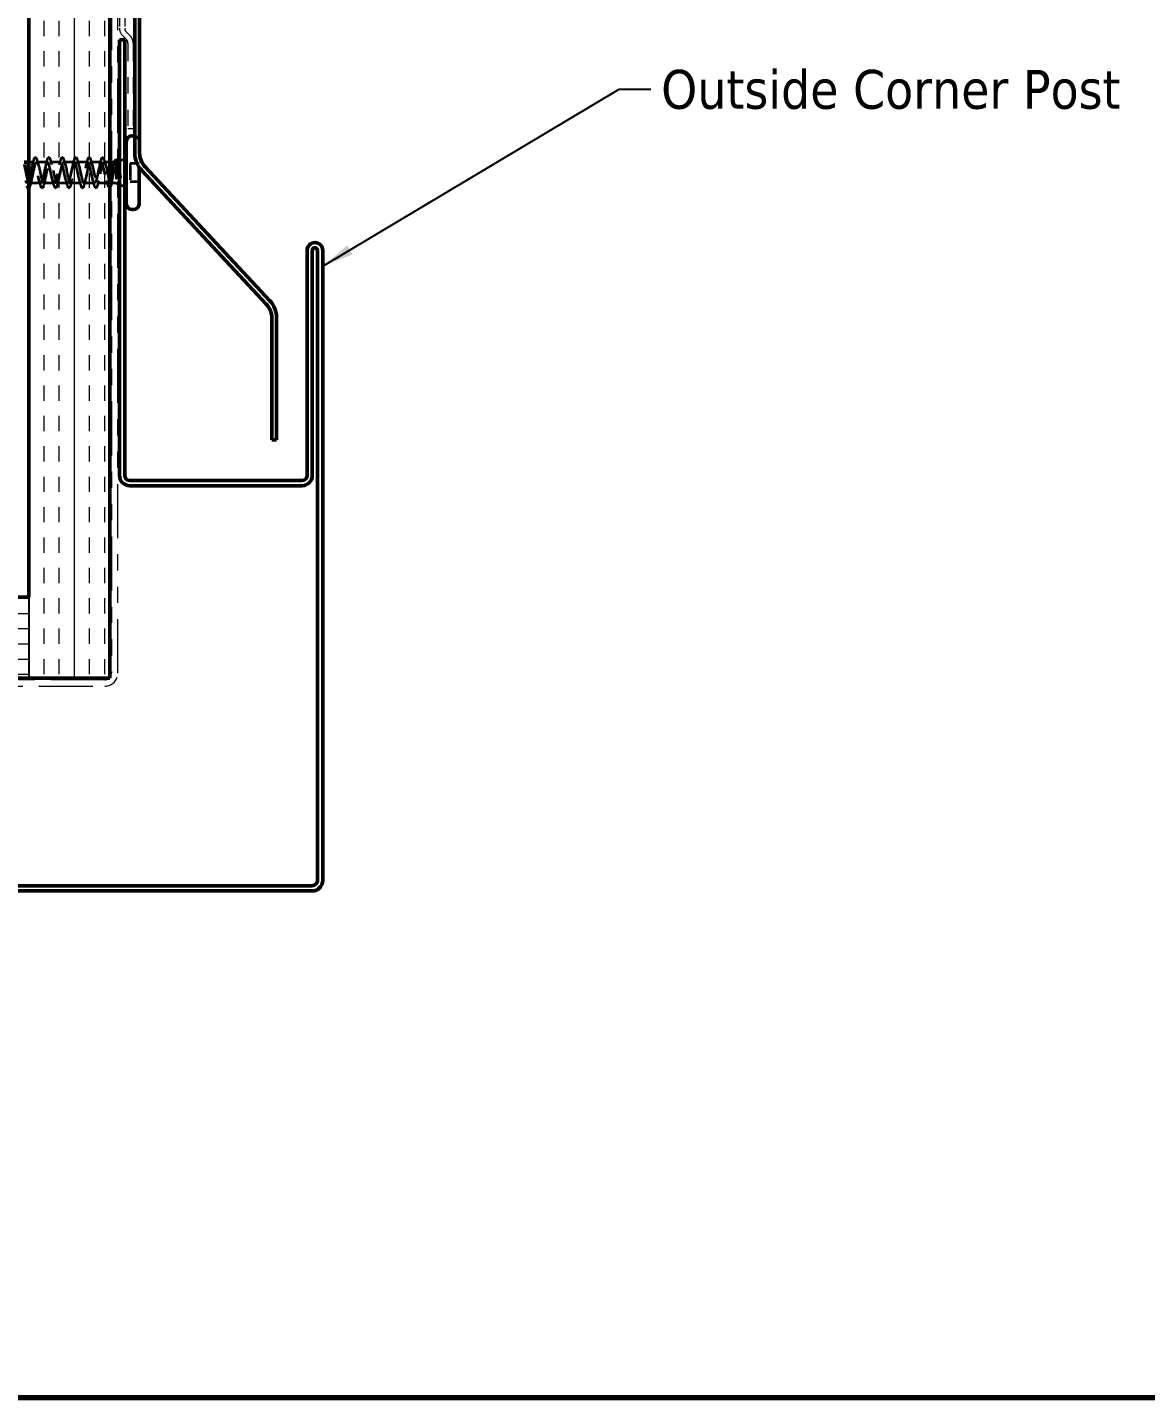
# Model space of a CAD drawing. Header units: inches. Extents: x 0.6 to 33.4, y 0.6 to 21.4.
# Drawn here: x 14.34 to 21.23, y 0.6 to 9.05 of the extents above; entities that cross this region are included whole.
import ezdxf

# ---------------------------------------------------------------- set-up
doc = ezdxf.new("R2010")
doc.units = ezdxf.units.IN
doc.header["$LTSCALE"] = 2
doc.header["$MEASUREMENT"] = 0
doc.linetypes.add('DASHED', pattern=[0.2067, 0.1654, -0.0413])
doc.linetypes.add('DOUBLE_DASH_CHAIN', pattern=[1.2403, 0.6614, -0.0827, 0.1654, -0.0827, 0.1654, -0.0827])
for name, color, linetype, lineweight in [('Border (ANSI)', 7, 'Continuous', 70), ('Hatch (ANSI)', 7, 'Continuous', 18), ('Hidden (ANSI)', 7, 'DASHED', 35), ('Sketch Geometry (ANSI)', 7, 'Continuous', 25), ('Symbol (ANSI)', 7, 'Continuous', 25), ('Visible (ANSI)', 7, 'Continuous', 50)]:
    doc.layers.add(name, color=color, linetype=linetype, lineweight=lineweight)
doc.styles.add('Note Text (ANSI)', font='tahoma.ttf')
doc.dimstyles.new('Default (ANSI)$7', dxfattribs={"dimscale": 2, "dimtxt": 0.12, "dimasz": 0.098425, "dimexe": 0.125, "dimexo": 0.0625, "dimgap": 0.031496, "dimtad": 0, "dimtih": 1, "dimtoh": 1, "dimrnd": 1e-08, "dimzin": 4, "dimdsep": 46, "dimtxsty": 'Note Text (ANSI)', "dimcen": 0.09, "dimdle": 0.393701, "dimclrd": 256, "dimclre": 256, "dimclrt": 256, "dimadec": 0, "dimazin": 1, "dimtfac": 1, "dimtofl": 0, "dimtmove": 0, "dimatfit": 3, "dimfxl": 0, "dimtolj": 1, "dimtzin": 4, "dimlwd": -1, "dimlwe": -1, "dimarcsym": 0})

# ---------------------------------------------------------------- blocks, each defined once
blk = doc.blocks.new('Borders ATAS A Border')
at = {"layer": 'Border (ANSI)'}
blk.add_line((0.3, 0.3), (16.7, 0.3), dxfattribs=at)

msp = doc.modelspace()

# ---------------------------------------------------------------- hatches: boundary and pattern name
at = {"layer": 'Hatch (ANSI)', "true_color": 0x804000}
h = msp.add_hatch(dxfattribs=at)
h.set_pattern_fill('INSUL', color=36, scale=0.75, angle=90, style=0)
h.paths.add_polyline_path([(14.34312, 20.08454), (14.34312, 5.0389), (14.84312, 5.0389), (14.84312, 20.08454)])
h = msp.add_hatch(dxfattribs=at)
h.set_pattern_fill('INSUL', color=36, scale=0.75, style=0)
h.paths.add_polyline_path([(1.0804, 5.0389), (14.34312, 5.0389), (14.34312, 5.5389), (1.0804, 5.5389)])

# ---------------------------------------------------------------- linework, layer by layer
at = {"layer": 'Hidden (ANSI)', "ltscale": 0.254971}
msp.add_line((15.02512, 8.3479), (15.02512, 8.18866), dxfattribs=at)
at = {"layer": 'Hidden (ANSI)', "ltscale": 0.031089}
msp.add_line((14.37587, 8.2224), (14.34312, 8.2224), dxfattribs=at)
at = {"layer": 'Hidden (ANSI)', "ltscale": 0.062755}
for p, q in [((14.45887, 8.2224), (14.39287, 8.2224)), ((14.54187, 8.2224), (14.47587, 8.2224)), ((14.62487, 8.2224), (14.55887, 8.2224)), ((14.70787, 8.2224), (14.64187, 8.2224)), ((14.79087, 8.2224), (14.72487, 8.2224)), ((14.41737, 8.0924), (14.35137, 8.0924)), ((14.50037, 8.0924), (14.43437, 8.0924)), ((14.58337, 8.0924), (14.51737, 8.0924)), ((14.66637, 8.0924), (14.60037, 8.0924)), ((14.74937, 8.0924), (14.68337, 8.0924))]:
    msp.add_line(p, q, dxfattribs=at)
at = {"layer": 'Hidden (ANSI)', "ltscale": 0.03347}
msp.add_line((14.84312, 8.2224), (14.80787, 8.2224), dxfattribs=at)
at = {"layer": 'Hidden (ANSI)', "ltscale": 0.023045}
msp.add_line((14.87742, 8.2224), (14.85312, 8.2224), dxfattribs=at)
at = {"layer": 'Hidden (ANSI)', "ltscale": 0.004297}
msp.add_line((14.88312, 8.21875), (14.88312, 8.21707), dxfattribs=at)
at = {"layer": 'Hidden (ANSI)', "ltscale": 0.16912}
msp.add_line((14.88312, 8.21707), (14.88312, 8.0924), dxfattribs=at)
at = {"layer": 'Hidden (ANSI)', "ltscale": 0.006265}
msp.add_line((14.88692, 8.22394), (14.89312, 8.22644), dxfattribs=at)
at = {"layer": 'Hidden (ANSI)', "ltscale": 0.032759}
for p, q in [((14.90312, 8.23047), (14.93512, 8.24337)), ((14.90312, 8.08434), (14.93512, 8.07144))]:
    msp.add_line(p, q, dxfattribs=at)
at = {"layer": 'Hidden (ANSI)', "ltscale": 0.053232}
for p, q in [((15.02512, 8.2139), (14.96912, 8.2139)), ((15.02512, 8.1009), (14.96912, 8.1009))]:
    msp.add_line(p, q, dxfattribs=at)
at = {"layer": 'Hidden (ANSI)', "ltscale": 0.107515}
msp.add_line((14.96912, 8.2139), (14.96912, 8.1009), dxfattribs=at)
at = {"layer": 'Hidden (ANSI)', "ltscale": 0.002412}
msp.add_line((14.81915, 8.1574), (14.82108, 8.1574), dxfattribs=at)
at = {"layer": 'Hidden (ANSI)', "ltscale": 0.063883}
msp.add_line((14.83355, 8.0924), (14.76637, 8.0924), dxfattribs=at)
at = {"layer": 'Hidden (ANSI)', "ltscale": 0.02847}
msp.add_line((14.88312, 8.0924), (14.85312, 8.0924), dxfattribs=at)
at = {"layer": 'Hidden (ANSI)', "ltscale": 0.010169}
msp.add_line((14.88312, 8.0924), (14.89312, 8.08837), dxfattribs=at)
at = {"layer": 'Hidden (ANSI)', "ltscale": 0.046592}
msp.add_arc((14.98812, 8.3479), 0.037, 0, 75.921961, dxfattribs=at)
at = {"layer": 'Hidden (ANSI)', "ltscale": 1.17733}
msp.add_open_spline([(14.81162, 8.1574), (14.80618, 8.18417), (14.80074, 8.20997), (14.7953, 8.21878), (14.78986, 8.22759), (14.78442, 8.21878), (14.77898, 8.19782), (14.77354, 8.17686), (14.7681, 8.14526), (14.76266, 8.12264), (14.75722, 8.10003), (14.75178, 8.08803), (14.74635, 8.0941), (14.74091, 8.10017), (14.73547, 8.12386), (14.73003, 8.15048), (14.72459, 8.17709), (14.71915, 8.20469), (14.71371, 8.21615), (14.70827, 8.2276), (14.70283, 8.22208), (14.69739, 8.20302), (14.69195, 8.18395), (14.68651, 8.15271), (14.68107, 8.1287), (14.67563, 8.10468), (14.6702, 8.08963), (14.66476, 8.09289), (14.65932, 8.09614), (14.65388, 8.11747), (14.64844, 8.14363), (14.643, 8.16978), (14.63756, 8.19888), (14.63212, 8.21285), (14.62668, 8.22682), (14.62124, 8.22465), (14.6158, 8.20769), (14.61036, 8.19074), (14.60492, 8.16021), (14.59948, 8.13508), (14.59405, 8.10994), (14.58861, 8.09201), (14.58317, 8.09241), (14.57773, 8.09282), (14.57229, 8.11153), (14.56685, 8.13693), (14.56141, 8.16233), (14.55597, 8.19259), (14.55053, 8.20892), (14.54509, 8.22524), (14.53965, 8.22645), (14.53421, 8.2118), (14.52877, 8.19714), (14.52333, 8.16768), (14.5179, 8.14171), (14.51246, 8.11574), (14.50702, 8.09513), (14.50158, 8.09268), (14.49614, 8.09023), (14.4907, 8.10611), (14.48526, 8.13047), (14.47982, 8.15483), (14.47438, 8.18591), (14.46894, 8.2044), (14.4635, 8.22289), (14.45806, 8.22746), (14.45262, 8.21528), (14.44718, 8.2031), (14.44175, 8.17504), (14.43631, 8.14852), (14.43087, 8.12201), (14.42543, 8.09896), (14.41999, 8.09368), (14.41455, 8.0884), (14.40911, 8.10128), (14.40367, 8.12432), (14.39823, 8.14736), (14.39279, 8.17889), (14.38735, 8.19934), (14.38191, 8.21979), (14.37647, 8.22768), (14.37103, 8.2181), (14.3656, 8.20853), (14.36016, 8.18219), (14.35472, 8.15544), (14.34928, 8.12869), (14.34384, 8.10345), (14.3384, 8.09541), (14.33411, 8.08907), (14.32983, 8.09377), (14.32554, 8.10654)], degree=3, knots=[0, 0, 0, 0, 1.2352769, 1.2352769, 1.2352769, 2.4705539, 2.4705539, 2.4705539, 3.7058308, 3.7058308, 3.7058308, 4.9411078, 4.9411078, 4.9411078, 6.1763847, 6.1763847, 6.1763847, 7.4116617, 7.4116617, 7.4116617, 8.6469386, 8.6469386, 8.6469386, 9.8822156, 9.8822156, 9.8822156, 11.1174925, 11.1174925, 11.1174925, 12.3527695, 12.3527695, 12.3527695, 13.5880464, 13.5880464, 13.5880464, 14.8233233, 14.8233233, 14.8233233, 16.0586003, 16.0586003, 16.0586003, 17.2938772, 17.2938772, 17.2938772, 18.5291542, 18.5291542, 18.5291542, 19.7644311, 19.7644311, 19.7644311, 20.9997081, 20.9997081, 20.9997081, 22.234985, 22.234985, 22.234985, 23.470262, 23.470262, 23.470262, 24.7055389, 24.7055389, 24.7055389, 25.9408158, 25.9408158, 25.9408158, 27.1760928, 27.1760928, 27.1760928, 28.4113697, 28.4113697, 28.4113697, 29.6466467, 29.6466467, 29.6466467, 30.8819236, 30.8819236, 30.8819236, 32.1172006, 32.1172006, 32.1172006, 33.3524775, 33.3524775, 33.3524775, 34.5877545, 34.5877545, 34.5877545, 35.8230314, 35.8230314, 35.8230314, 36.7964671, 36.7964671, 36.7964671, 36.7964671], dxfattribs=at)
at = {"layer": 'Hidden (ANSI)', "ltscale": 1.175953}
msp.add_open_spline([(14.34312, 8.10498), (14.3464, 8.09564), (14.34969, 8.09092), (14.35298, 8.09289), (14.35842, 8.09614), (14.36386, 8.11747), (14.36929, 8.14363), (14.37473, 8.16978), (14.38017, 8.19888), (14.38561, 8.21285), (14.39105, 8.22682), (14.39649, 8.22465), (14.40193, 8.20769), (14.40737, 8.19074), (14.41281, 8.16021), (14.41825, 8.13508), (14.42369, 8.10994), (14.42913, 8.09201), (14.43457, 8.09241), (14.44001, 8.09282), (14.44544, 8.11153), (14.45088, 8.13693), (14.45632, 8.16233), (14.46176, 8.19259), (14.4672, 8.20892), (14.47264, 8.22524), (14.47808, 8.22645), (14.48352, 8.2118), (14.48896, 8.19714), (14.4944, 8.16768), (14.49984, 8.14171), (14.50528, 8.11574), (14.51072, 8.09513), (14.51616, 8.09268), (14.52159, 8.09023), (14.52703, 8.10611), (14.53247, 8.13047), (14.53791, 8.15483), (14.54335, 8.18591), (14.54879, 8.2044), (14.55423, 8.22289), (14.55967, 8.22746), (14.56511, 8.21528), (14.57055, 8.2031), (14.57599, 8.17504), (14.58143, 8.14852), (14.58687, 8.12201), (14.59231, 8.09896), (14.59774, 8.09368), (14.60318, 8.0884), (14.60862, 8.10128), (14.61406, 8.12432), (14.6195, 8.14736), (14.62494, 8.17889), (14.63038, 8.19934), (14.63582, 8.21979), (14.64126, 8.22768), (14.6467, 8.2181), (14.65214, 8.20853), (14.65758, 8.18219), (14.66302, 8.15544), (14.66846, 8.12869), (14.67389, 8.10345), (14.67933, 8.09541), (14.68477, 8.08737), (14.69021, 8.09709), (14.69565, 8.11854), (14.70109, 8.14), (14.70653, 8.17164), (14.71197, 8.19381), (14.71741, 8.21598), (14.72285, 8.22709), (14.72829, 8.22024), (14.73373, 8.21338), (14.73917, 8.18906), (14.74461, 8.16238), (14.75004, 8.13569), (14.75548, 8.10856), (14.76092, 8.09785), (14.76636, 8.08713), (14.7718, 8.09358), (14.77724, 8.11321), (14.78268, 8.13284), (14.78812, 8.16422), (14.79356, 8.18786), (14.799, 8.21151), (14.80444, 8.22571), (14.80988, 8.22165), (14.81532, 8.2176), (14.82075, 8.19557), (14.82619, 8.16926), (14.827, 8.16535), (14.82781, 8.16138), (14.82862, 8.1574)], degree=3, knots=[-36.752849, -36.752849, -36.752849, -36.752849, -36.0063973, -36.0063973, -36.0063973, -34.7711204, -34.7711204, -34.7711204, -33.5358434, -33.5358434, -33.5358434, -32.3005665, -32.3005665, -32.3005665, -31.0652895, -31.0652895, -31.0652895, -29.8300126, -29.8300126, -29.8300126, -28.5947356, -28.5947356, -28.5947356, -27.3594587, -27.3594587, -27.3594587, -26.1241817, -26.1241817, -26.1241817, -24.8889048, -24.8889048, -24.8889048, -23.6536278, -23.6536278, -23.6536278, -22.4183509, -22.4183509, -22.4183509, -21.183074, -21.183074, -21.183074, -19.947797, -19.947797, -19.947797, -18.7125201, -18.7125201, -18.7125201, -17.4772431, -17.4772431, -17.4772431, -16.2419662, -16.2419662, -16.2419662, -15.0066892, -15.0066892, -15.0066892, -13.7714123, -13.7714123, -13.7714123, -12.5361353, -12.5361353, -12.5361353, -11.3008584, -11.3008584, -11.3008584, -10.0655815, -10.0655815, -10.0655815, -8.8303045, -8.8303045, -8.8303045, -7.5950276, -7.5950276, -7.5950276, -6.3597506, -6.3597506, -6.3597506, -5.1244737, -5.1244737, -5.1244737, -3.8891967, -3.8891967, -3.8891967, -2.6539198, -2.6539198, -2.6539198, -1.4186428, -1.4186428, -1.4186428, -0.1833659, -0.1833659, -0.1833659, 0, 0, 0, 0], dxfattribs=at)
at = {"layer": 'Hidden (ANSI)', "ltscale": 0.031888}
for points in [[(14.36704, 8.20843), (14.37046, 8.21884), (14.37368, 8.2295), (14.37681, 8.24018)], [(14.39192, 8.24018), (14.39505, 8.2295), (14.39828, 8.21884), (14.40169, 8.20843)], [(14.45004, 8.20843), (14.45346, 8.21884), (14.45668, 8.2295), (14.45981, 8.24018)], [(14.47492, 8.24018), (14.47805, 8.2295), (14.48128, 8.21884), (14.48469, 8.20843)], [(14.53304, 8.20843), (14.53646, 8.21884), (14.53968, 8.2295), (14.54281, 8.24018)], [(14.55792, 8.24018), (14.56105, 8.2295), (14.56428, 8.21884), (14.56769, 8.20843)], [(14.61604, 8.20843), (14.61946, 8.21884), (14.62268, 8.2295), (14.62581, 8.24018)], [(14.64092, 8.24018), (14.64405, 8.2295), (14.64728, 8.21884), (14.65069, 8.20843)], [(14.69904, 8.20843), (14.70246, 8.21884), (14.70568, 8.2295), (14.70881, 8.24018)], [(14.72392, 8.24018), (14.72705, 8.2295), (14.73028, 8.21884), (14.73369, 8.20843)], [(14.78204, 8.20843), (14.78546, 8.21884), (14.78868, 8.2295), (14.79181, 8.24018)], [(14.80692, 8.24018), (14.81005, 8.2295), (14.81328, 8.21884), (14.81669, 8.20843)], [(14.36019, 8.10638), (14.35678, 8.09597), (14.35355, 8.08531), (14.35042, 8.07462)], [(14.41831, 8.07462), (14.41518, 8.08531), (14.41196, 8.09597), (14.40854, 8.10638)], [(14.44319, 8.10638), (14.43978, 8.09597), (14.43655, 8.08531), (14.43342, 8.07462)], [(14.50131, 8.07462), (14.49818, 8.08531), (14.49496, 8.09597), (14.49154, 8.10638)], [(14.52619, 8.10638), (14.52278, 8.09597), (14.51955, 8.08531), (14.51642, 8.07462)], [(14.58431, 8.07462), (14.58118, 8.08531), (14.57796, 8.09597), (14.57454, 8.10638)], [(14.60919, 8.10638), (14.60578, 8.09597), (14.60255, 8.08531), (14.59942, 8.07462)], [(14.66731, 8.07462), (14.66418, 8.08531), (14.66096, 8.09597), (14.65754, 8.10638)], [(14.69219, 8.10638), (14.68878, 8.09597), (14.68555, 8.08531), (14.68242, 8.07462)], [(14.75031, 8.07462), (14.74718, 8.08531), (14.74396, 8.09597), (14.74054, 8.10638)], [(14.77519, 8.10638), (14.77178, 8.09597), (14.76855, 8.08531), (14.76542, 8.07462)]]:
    msp.add_open_spline(points, degree=3, dxfattribs=at)
at = {"layer": 'Hidden (ANSI)', "ltscale": 0.090851}
for points in [[(14.37681, 8.24018), (14.3783, 8.24525), (14.37976, 8.24881), (14.38228, 8.25177), (14.38329, 8.25242), (14.38625, 8.25238), (14.38764, 8.25075), (14.38994, 8.24627), (14.39093, 8.24356), (14.39192, 8.24018)], [(14.45981, 8.24018), (14.4613, 8.24525), (14.46276, 8.24881), (14.46528, 8.25177), (14.46629, 8.25242), (14.46925, 8.25238), (14.47064, 8.25075), (14.47294, 8.24627), (14.47393, 8.24356), (14.47492, 8.24018)], [(14.54281, 8.24018), (14.5443, 8.24525), (14.54576, 8.24881), (14.54828, 8.25177), (14.54929, 8.25242), (14.55225, 8.25238), (14.55364, 8.25075), (14.55594, 8.24627), (14.55693, 8.24356), (14.55792, 8.24018)], [(14.62581, 8.24018), (14.6273, 8.24525), (14.62876, 8.24881), (14.63128, 8.25177), (14.63229, 8.25242), (14.63525, 8.25238), (14.63664, 8.25075), (14.63894, 8.24627), (14.63993, 8.24356), (14.64092, 8.24018)], [(14.70881, 8.24018), (14.7103, 8.24525), (14.71176, 8.24881), (14.71428, 8.25177), (14.71529, 8.25242), (14.71825, 8.25238), (14.71964, 8.25075), (14.72194, 8.24627), (14.72293, 8.24356), (14.72392, 8.24018)], [(14.79181, 8.24018), (14.7933, 8.24525), (14.79476, 8.24881), (14.79728, 8.25177), (14.79829, 8.25242), (14.80125, 8.25238), (14.80264, 8.25075), (14.80494, 8.24627), (14.80593, 8.24356), (14.80692, 8.24018)], [(14.43342, 8.07462), (14.43193, 8.06956), (14.43048, 8.06599), (14.42796, 8.06304), (14.42695, 8.06239), (14.42399, 8.06243), (14.4226, 8.06406), (14.4203, 8.06853), (14.4193, 8.07125), (14.41831, 8.07462)], [(14.51642, 8.07462), (14.51493, 8.06956), (14.51348, 8.06599), (14.51096, 8.06304), (14.50995, 8.06239), (14.50699, 8.06243), (14.5056, 8.06406), (14.5033, 8.06853), (14.5023, 8.07125), (14.50131, 8.07462)], [(14.59942, 8.07462), (14.59793, 8.06956), (14.59648, 8.06599), (14.59396, 8.06304), (14.59295, 8.06239), (14.58999, 8.06243), (14.5886, 8.06406), (14.5863, 8.06853), (14.5853, 8.07125), (14.58431, 8.07462)], [(14.68242, 8.07462), (14.68093, 8.06956), (14.67948, 8.06599), (14.67696, 8.06304), (14.67595, 8.06239), (14.67299, 8.06243), (14.6716, 8.06406), (14.6693, 8.06853), (14.6683, 8.07125), (14.66731, 8.07462)], [(14.76542, 8.07462), (14.76393, 8.06956), (14.76248, 8.06599), (14.75996, 8.06304), (14.75895, 8.06239), (14.75599, 8.06243), (14.7546, 8.06406), (14.7523, 8.06853), (14.7513, 8.07125), (14.75031, 8.07462)]]:
    msp.add_open_spline(points, degree=3, knots=[0, 0, 0, 0, 0.08068206, 0.08068206, 0.12137804, 0.12137804, 0.18811443, 0.18811443, 0.24184971, 0.24184971, 0.24184971, 0.24184971], dxfattribs=at)
at = {"layer": 'Hidden (ANSI)', "ltscale": 0.324094}
msp.add_open_spline([(14.88312, 8.21707), (14.88126, 8.22051), (14.87941, 8.22232), (14.87569, 8.22248), (14.87385, 8.22084), (14.87013, 8.21427), (14.86829, 8.20943), (14.86457, 8.19716), (14.86273, 8.18987), (14.85901, 8.17382), (14.85717, 8.16523), (14.85345, 8.14792), (14.85161, 8.13937), (14.84789, 8.12349), (14.84604, 8.11633), (14.84232, 8.10438), (14.84048, 8.09972), (14.83676, 8.09357), (14.83492, 8.09214), (14.8312, 8.09275), (14.82936, 8.09478), (14.82564, 8.10205), (14.8238, 8.10722), (14.82021, 8.11956), (14.8185, 8.12644), (14.81505, 8.14142), (14.81334, 8.14938), (14.81162, 8.1574)], degree=3, knots=[0, 0, 0, 0, 0.06748173, 0.06748173, 0.13496346, 0.13496346, 0.20244519, 0.20244519, 0.26992692, 0.26992692, 0.33740864, 0.33740864, 0.40489037, 0.40489037, 0.4723721, 0.4723721, 0.53985383, 0.53985383, 0.60733556, 0.60733556, 0.67481729, 0.67481729, 0.74229902, 0.74229902, 0.8048716, 0.8048716, 0.86744418, 0.86744418, 0.86744418, 0.86744418], dxfattribs=at)
at = {"layer": 'Hidden (ANSI)', "ltscale": 0.176677}
msp.add_open_spline([(14.84818, 8.0924), (14.84825, 8.0924), (14.84831, 8.09241), (14.85002, 8.09254), (14.85166, 8.09439), (14.85496, 8.10129), (14.8566, 8.10627), (14.8599, 8.11874), (14.86154, 8.12609), (14.86484, 8.14219), (14.86647, 8.15077), (14.86978, 8.168), (14.87141, 8.17647), (14.87472, 8.19217), (14.87635, 8.19922), (14.87886, 8.20811), (14.87971, 8.21079), (14.88141, 8.21538), (14.88226, 8.21728), (14.88312, 8.21875)], degree=3, knots=[0.26492637, 0.26492637, 0.26492637, 0.26492637, 0.26748567, 0.26748567, 0.33435708, 0.33435708, 0.4012285, 0.4012285, 0.46809992, 0.46809992, 0.53497133, 0.53497133, 0.60184275, 0.60184275, 0.66871417, 0.66871417, 0.70324308, 0.70324308, 0.737772, 0.737772, 0.737772, 0.737772], dxfattribs=at)
at = {"layer": 'Hidden (ANSI)', "ltscale": 0.018879}
msp.add_open_spline([(14.86771, 8.20731), (14.86977, 8.21345), (14.87175, 8.21969), (14.87369, 8.22597)], degree=3, dxfattribs=at)
at = {"layer": 'Hidden (ANSI)', "ltscale": 0.088709}
msp.add_open_spline([(14.87369, 8.22597), (14.87518, 8.2308), (14.87667, 8.23435), (14.87913, 8.23752), (14.88002, 8.23827), (14.88299, 8.23906), (14.88481, 8.23767), (14.88696, 8.23422), (14.88761, 8.23289), (14.88905, 8.22943), (14.88983, 8.22718), (14.8906, 8.2246)], degree=3, knots=[0, 0, 0, 0, 0.0707422, 0.0707422, 0.10601969, 0.10601969, 0.17099056, 0.17099056, 0.2005585, 0.2005585, 0.23613752, 0.23613752, 0.23613752, 0.23613752], dxfattribs=at)
at = {"layer": 'Hidden (ANSI)', "ltscale": 0.061402}
msp.add_open_spline([(14.88312, 8.21875), (14.88462, 8.22218), (14.88609, 8.22399), (14.88906, 8.22419), (14.89052, 8.22251), (14.8926, 8.21779), (14.8932, 8.21614), (14.89379, 8.21424)], degree=3, knots=[0, 0, 0, 0, 0.06713685, 0.06713685, 0.13596331, 0.13596331, 0.1644502, 0.1644502, 0.1644502, 0.1644502], dxfattribs=at)
at = {"layer": 'Hidden (ANSI)', "ltscale": 0.042128}
msp.add_open_spline([(14.89312, 8.19177), (14.89177, 8.19669), (14.8904, 8.20114), (14.88708, 8.21038), (14.88512, 8.21449), (14.88312, 8.21707)], degree=3, knots=[0.17048443, 0.17048443, 0.17048443, 0.17048443, 0.21768686, 0.21768686, 0.28372234, 0.28372234, 0.28372234, 0.28372234], dxfattribs=at)
at = {"layer": 'Hidden (ANSI)', "ltscale": 0.008144}
msp.add_open_spline([(14.8906, 8.2246), (14.89143, 8.22186), (14.89227, 8.21913), (14.89312, 8.2164)], degree=3, dxfattribs=at)
at = {"layer": 'Hidden (ANSI)', "ltscale": 0.073273}
msp.add_open_spline([(14.82862, 8.1574), (14.83027, 8.14879), (14.8319, 8.14025), (14.83521, 8.12435), (14.83684, 8.11714), (14.84004, 8.10543), (14.84157, 8.10089), (14.84312, 8.09771)], degree=3, knots=[0, 0, 0, 0, 0.06687142, 0.06687142, 0.13374283, 0.13374283, 0.19634314, 0.19634314, 0.19634314, 0.19634314], dxfattribs=at)
at = {"layer": 'Hidden (ANSI)', "ltscale": 0.030286}
msp.add_open_spline([(14.90312, 8.16726), (14.90354, 8.16456), (14.90396, 8.16184), (14.90558, 8.15134), (14.90675, 8.14354), (14.90792, 8.13596)], degree=3, knots=[0.316172256, 0.316172256, 0.316172256, 0.316172256, 0.33737749, 0.33737749, 0.39716778, 0.39716778, 0.39716778, 0.39716778], dxfattribs=at)
at = {"layer": 'Hidden (ANSI)', "ltscale": 0.018944}
msp.add_open_spline([(14.90723, 8.12937), (14.90587, 8.13563), (14.9045, 8.1421), (14.90312, 8.14861)], degree=3, dxfattribs=at)
at = {"layer": 'Hidden (ANSI)', "ltscale": 0.014703}
msp.add_open_spline([(14.90792, 8.13596), (14.90822, 8.13395), (14.90849, 8.1319), (14.90881, 8.12821), (14.90885, 8.12686), (14.90876, 8.12596), (14.90873, 8.12576), (14.90865, 8.1256), (14.90864, 8.12557), (14.9086, 8.12554), (14.90859, 8.12552), (14.90856, 8.12551), (14.90855, 8.12551), (14.90853, 8.12551), (14.90851, 8.12551), (14.90849, 8.12553), (14.90847, 8.12553), (14.90843, 8.12557), (14.90841, 8.12559), (14.90833, 8.12568), (14.90828, 8.12577), (14.90807, 8.1262), (14.9079, 8.12674), (14.90758, 8.12784), (14.90739, 8.12863), (14.90723, 8.12937)], degree=3, knots=[0, 0, 0, 0, 0.015878436, 0.015878436, 0.030496322, 0.030496322, 0.033768739, 0.033768739, 0.034516096, 0.034516096, 0.034934038, 0.034934038, 0.035218632, 0.035218632, 0.035484827, 0.035484827, 0.035833283, 0.035833283, 0.03649102, 0.03649102, 0.038229075, 0.038229075, 0.045138635, 0.045138635, 0.057165667, 0.057165667, 0.057165667, 0.057165667], dxfattribs=at)
at = {"layer": 'Hidden (ANSI)', "ltscale": 0.044226}
msp.add_open_spline([(14.35042, 8.07462), (14.34893, 8.06956), (14.34748, 8.06599), (14.34503, 8.06313), (14.34412, 8.0625), (14.34312, 8.06242)], degree=3, knots=[0, 0, 0, 0, 0.08068206, 0.08068206, 0.11783065, 0.11783065, 0.11783065, 0.11783065], dxfattribs=at)
at = {"layer": 'Hidden (ANSI)', "ltscale": 0.028762}
msp.add_open_spline([(14.83281, 8.07899), (14.82994, 8.0886), (14.82697, 8.09816), (14.82384, 8.10749)], degree=3, dxfattribs=at)
at = {"layer": 'Hidden (ANSI)', "ltscale": 0.057152}
msp.add_open_spline([(14.84312, 8.06825), (14.84254, 8.06766), (14.84191, 8.06724), (14.83923, 8.06654), (14.83743, 8.06813), (14.83491, 8.07273), (14.83386, 8.07551), (14.83281, 8.07899)], degree=3, knots=[0.08781862, 0.08781862, 0.08781862, 0.08781862, 0.11358326, 0.11358326, 0.18511439, 0.18511439, 0.2400252, 0.2400252, 0.2400252, 0.2400252], dxfattribs=at)
at = {"layer": 'Hidden (ANSI)', "ltscale": 0.012886}
msp.add_open_spline([(14.85615, 8.10526), (14.85479, 8.10101), (14.85345, 8.09672), (14.85214, 8.0924)], degree=3, dxfattribs=at)
at = {"layer": 'Sketch Geometry (ANSI)'}
msp.add_line((14.34312, 5.5389), (14.34312, 5.0389), dxfattribs=at)
at = {"layer": 'Visible (ANSI)', "color": 36, "true_color": 0x804000}
for p, q in [((14.34312, 5.5389), (14.34312, 20.08454)), ((14.84312, 20.08454), (14.84312, 5.0389)), ((1.0804, 5.5389), (14.34312, 5.5389)), ((14.84312, 5.0389), (1.0804, 5.0389))]:
    msp.add_line(p, q, dxfattribs=at)
at = {"layer": 'Visible (ANSI)', "color": 30, "linetype": 'DOUBLE_DASH_CHAIN', "lineweight": 18, "ltscale": 0.252218, "true_color": 0xff8000}
for p, q in [((14.85312, 20.08454), (14.85312, 5.0689)), ((14.89312, 5.0689), (14.89312, 20.08454))]:
    msp.add_line(p, q, dxfattribs=at)
at = {"layer": 'Visible (ANSI)', "color": 30, "linetype": 'DOUBLE_DASH_CHAIN', "lineweight": 18, "ltscale": 0.267416, "true_color": 0xff8000}
for p, q in [((14.90312, 13.02867), (14.90312, 9.04856)), ((14.93512, 13.02867), (14.93512, 9.04856))]:
    msp.add_line(p, q, dxfattribs=at)
at = {"layer": 'Visible (ANSI)', "color": 5, "true_color": 0x0000ff}
for p, q in [((14.99712, 8.27752), (14.99712, 9.23974)), ((15.02712, 8.27752), (15.02712, 9.23974)), ((15.80854, 7.34633), (15.03876, 8.17181)), ((15.83048, 7.36679), (15.0607, 8.19227)), ((15.84212, 6.5079), (15.84212, 7.26108)), ((15.87212, 6.5079), (15.87212, 7.26108)), ((15.84212, 6.5079), (15.87212, 6.5079))]:
    msp.add_line(p, q, dxfattribs=at)
at = {"layer": 'Visible (ANSI)', "color": 1, "true_color": 0xff0000}
for p, q in [((14.90312, 8.9759), (14.90312, 6.2899)), ((14.93512, 8.9759), (14.90312, 8.9759)), ((14.93512, 6.2899), (14.93512, 8.9759)), ((16.06012, 7.6779), (16.06012, 6.2899)), ((16.09212, 6.2899), (16.09212, 7.6779)), ((16.12412, 7.6779), (16.12412, 3.7899)), ((16.15612, 3.7899), (16.15612, 7.6779)), ((16.02812, 6.2579), (14.96712, 6.2579)), ((14.96712, 6.2259), (16.02812, 6.2259)), ((16.09212, 3.7579), (12.20412, 3.7579)), ((12.20412, 3.7259), (16.09212, 3.7259))]:
    msp.add_line(p, q, dxfattribs=at)
at = {"layer": 'Visible (ANSI)', "color": 30, "linetype": 'DOUBLE_DASH_CHAIN', "lineweight": 18, "ltscale": 0.00526, "true_color": 0xff8000}
for p, q in [((14.92186, 9.0033), (14.94574, 8.97942)), ((14.94449, 9.02593), (14.96837, 9.00205))]:
    msp.add_line(p, q, dxfattribs=at)
at = {"layer": 'Visible (ANSI)', "color": 30, "linetype": 'DOUBLE_DASH_CHAIN', "lineweight": 18, "ltscale": 0.084036, "true_color": 0xff8000}
for p, q in [((14.95512, 8.95679), (14.95512, 8.42667)), ((14.98712, 8.95679), (14.98712, 8.42667))]:
    msp.add_line(p, q, dxfattribs=at)
at = {"layer": 'Visible (ANSI)', "color": 30, "linetype": 'DOUBLE_DASH_CHAIN', "lineweight": 18, "ltscale": 0.004979, "true_color": 0xff8000}
msp.add_line((14.98712, 8.42667), (14.95512, 8.42667), dxfattribs=at)
at = {"layer": 'Visible (ANSI)'}
for p, q in [((14.98812, 8.3849), (14.98212, 8.3849)), ((14.94512, 8.3479), (14.94512, 7.9669)), ((14.34312, 8.2224), (14.31425, 8.2224)), ((14.85312, 8.2224), (14.84312, 8.2224)), ((14.89312, 8.22644), (14.90312, 8.23047)), ((14.93512, 8.24337), (14.94512, 8.2474)), ((15.02512, 8.18866), (15.02512, 7.9669)), ((14.85312, 8.0924), (14.84818, 8.0924)), ((14.89312, 8.08837), (14.90312, 8.08434)), ((14.93512, 8.07144), (14.94512, 8.0674)), ((14.98812, 7.9299), (14.98212, 7.9299))]:
    msp.add_line(p, q, dxfattribs=at)
at = {"layer": 'Visible (ANSI)', "color": 30, "linetype": 'DOUBLE_DASH_CHAIN', "lineweight": 18, "ltscale": 0.251638, "true_color": 0xff8000}
for p, q in [((14.81312, 5.0289), (1.0804, 5.0289)), ((1.0804, 4.9889), (14.81312, 4.9889))]:
    msp.add_line(p, q, dxfattribs=at)
at = {"layer": 'Visible (ANSI)', "color": 30, "linetype": 'DOUBLE_DASH_CHAIN', "lineweight": 18, "ltscale": 0.007878, "true_color": 0xff8000}
for centre, start, end in [((14.96712, 9.04856), 180, 225), ((14.92312, 8.95679), 0, 45)]:
    msp.add_arc(centre, 0.064, start, end, dxfattribs=at)
at = {"layer": 'Visible (ANSI)', "color": 30, "linetype": 'DOUBLE_DASH_CHAIN', "lineweight": 18, "ltscale": 0.003889, "true_color": 0xff8000}
for centre, start, end in [((14.96712, 9.04856), 180, 225), ((14.92312, 8.95679), 0, 45)]:
    msp.add_arc(centre, 0.032, start, end, dxfattribs=at)
at = {"layer": 'Visible (ANSI)'}
for centre, start, end in [((14.98212, 8.3479), 90, 180), ((14.98812, 8.3479), 75.921961, 90), ((14.98212, 7.9669), 180, 270), ((14.98812, 7.9669), 270, 0)]:
    msp.add_arc(centre, 0.037, start, end, dxfattribs=at)
at = {"layer": 'Visible (ANSI)', "color": 5, "true_color": 0x0000ff}
for centre, radius, start, end in [((15.15212, 8.27752), 0.155, 180, 223), ((15.15212, 8.27752), 0.125, 180, 223), ((15.71712, 7.26108), 0.155, 0, 43), ((15.71712, 7.26108), 0.125, 0, 43)]:
    msp.add_arc(centre, radius, start, end, dxfattribs=at)
at = {"layer": 'Visible (ANSI)', "color": 1, "true_color": 0xff0000}
for centre, radius, start, end in [((16.10812, 7.6779), 0.048, 0, 180), ((16.10812, 7.6779), 0.016, 0, 180), ((14.96712, 6.2899), 0.064, 180, 270), ((14.96712, 6.2899), 0.032, 180, 270), ((16.02812, 6.2899), 0.032, 270, 0), ((16.02812, 6.2899), 0.064, 270, 0), ((16.09212, 3.7899), 0.064, 270, 0), ((16.09212, 3.7899), 0.032, 270, 0)]:
    msp.add_arc(centre, radius, start, end, dxfattribs=at)
at = {"layer": 'Visible (ANSI)', "color": 30, "linetype": 'DOUBLE_DASH_CHAIN', "lineweight": 18, "ltscale": 0.009872, "true_color": 0xff8000}
msp.add_arc((14.81312, 5.0689), 0.04, 270, 0, dxfattribs=at)
at = {"layer": 'Visible (ANSI)', "color": 30, "linetype": 'DOUBLE_DASH_CHAIN', "lineweight": 18, "ltscale": 0.019844, "true_color": 0xff8000}
msp.add_arc((14.81312, 5.0689), 0.08, 270, 0, dxfattribs=at)
at = {"layer": 'Visible (ANSI)'}
for points, knots in [([(14.31869, 8.20838), (14.31924, 8.20673), (14.31979, 8.20494), (14.32034, 8.20302), (14.32578, 8.18395), (14.33122, 8.15271), (14.33666, 8.1287), (14.33881, 8.11919), (14.34096, 8.1111), (14.34312, 8.10498)], [-38.6017565, -38.6017565, -38.6017565, -38.6017565, -38.4769512, -38.4769512, -38.4769512, -37.2416742, -37.2416742, -37.2416742, -36.752849, -36.752849, -36.752849, -36.752849]), ([(14.89379, 8.21424), (14.89468, 8.21143), (14.89555, 8.20808), (14.89792, 8.19767), (14.89939, 8.18982), (14.90161, 8.17669), (14.90237, 8.17202), (14.90312, 8.16726)], [0.1644502, 0.1644502, 0.1644502, 0.1644502, 0.20647998, 0.20647998, 0.27868739, 0.27868739, 0.31617226, 0.31617226, 0.31617226, 0.31617226]), ([(14.90312, 8.14861), (14.90244, 8.15179), (14.90176, 8.15497), (14.89905, 8.16754), (14.89701, 8.17665), (14.89432, 8.18729), (14.89372, 8.18958), (14.89312, 8.19177)], [0.0509905, 0.0509905, 0.0509905, 0.0509905, 0.07588897, 0.07588897, 0.1494652, 0.1494652, 0.17048443, 0.17048443, 0.17048443, 0.17048443]), ([(14.34312, 8.06242), (14.34302, 8.06241), (14.34292, 8.0624), (14.34099, 8.06243), (14.3396, 8.06406), (14.3373, 8.06853), (14.3363, 8.07125), (14.33531, 8.07462)], [0.11783065, 0.11783065, 0.11783065, 0.11783065, 0.12137804, 0.12137804, 0.18811443, 0.18811443, 0.24184971, 0.24184971, 0.24184971, 0.24184971]), ([(14.84312, 8.09771), (14.84322, 8.09749), (14.84333, 8.09728), (14.84502, 8.09399), (14.84659, 8.0924), (14.84818, 8.0924)], [0.196343138, 0.196343138, 0.196343138, 0.196343138, 0.20061425, 0.20061425, 0.264926372, 0.264926372, 0.264926372, 0.264926372]), ([(14.84846, 8.08009), (14.84698, 8.07505), (14.84551, 8.07138), (14.84366, 8.06885), (14.84339, 8.06853), (14.84312, 8.06825)], [0, 0, 0, 0, 0.075495968, 0.075495968, 0.08781862, 0.08781862, 0.08781862, 0.08781862])]:
    msp.add_open_spline(points, degree=3, knots=knots, dxfattribs=at)
for points in [[(14.89312, 8.2164), (14.89334, 8.21568), (14.89357, 8.21496), (14.89379, 8.21424)], [(14.85214, 8.0924), (14.85089, 8.08832), (14.84967, 8.08421), (14.84846, 8.08009)]]:
    msp.add_open_spline(points, degree=3, dxfattribs=at)

# ---------------------------------------------------------------- block references
at = {"xscale": 2, "yscale": 2, "zscale": 2}
msp.add_blockref('Borders ATAS A Border', (0, 0), dxfattribs=at)

# ---------------------------------------------------------------- texts
at = {"layer": 'Symbol (ANSI)', "insert": (18.24332, 8.7914), "char_height": 0.24, "width": 2.9048946, "attachment_point": 1, "style": 'Note Text (ANSI)'}
msp.add_mtext('{Outside Corner Post}', dxfattribs=at)

# ---------------------------------------------------------------- leaders
at = {"layer": 'Symbol (ANSI)', "annotation_type": 0, "has_hookline": 1, "hookline_direction": 0, "text_width": 2.89435}
msp.add_leader([(16.15612, 7.58), (17.98348, 8.6714), (18.18033, 8.6714)], dimstyle='Default (ANSI)$7', override={"dimtad": 0}, dxfattribs=at)

doc.saveas('drawing.dxf')
